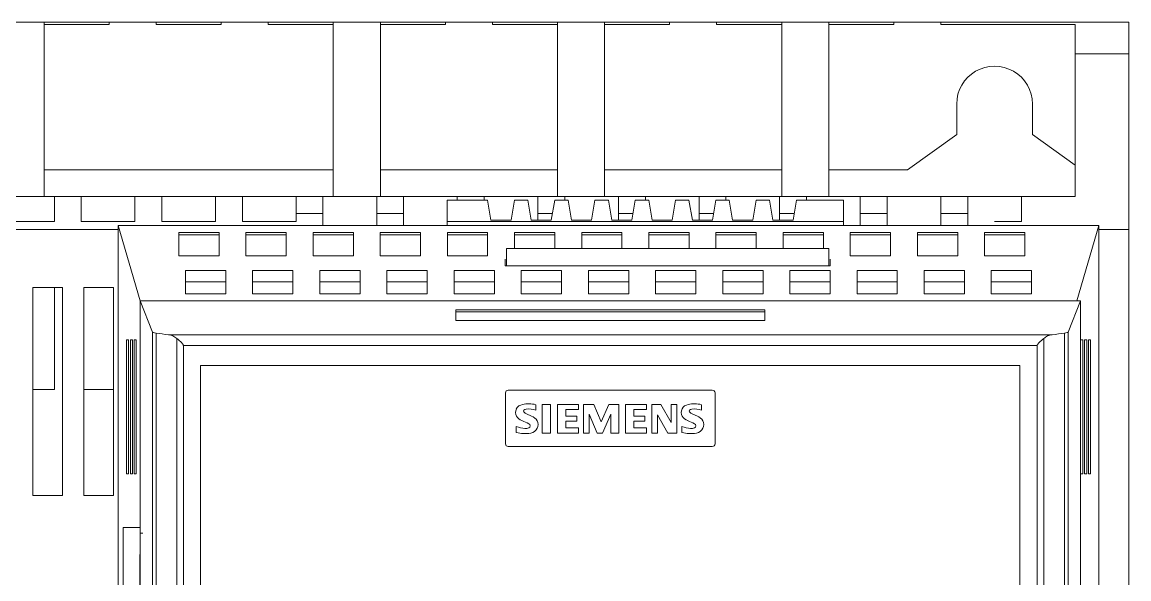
# Model space of a CAD drawing. Header units: millimetres. Extents: x 481 to 936, y 72 to 729.
# Drawn here: x 853.8 to 936.2, y 687.7 to 729.2 of the extents above; entities that cross this region are included whole.
import ezdxf

# ---------------------------------------------------------------- set-up
doc = ezdxf.new("R2010")
doc.units = ezdxf.units.MM

msp = doc.modelspace()

# ---------------------------------------------------------------- linework, layer by layer
at = {"color": 7, "linetype": 'Continuous', "lineweight": 15}
for p, q in [((855.429, 729.223), (851.929, 729.223)), ((855.429, 716.223), (855.429, 729.223)), ((855.429, 729.223), (860.275, 729.223)), ((855.429, 729.036), (860.275, 729.036)), ((860.275, 729.223), (860.275, 729.036)), ((863.775, 729.223), (860.275, 729.223)), ((863.775, 729.036), (863.775, 729.223)), ((863.775, 729.223), (868.621, 729.223)), ((863.775, 729.036), (868.621, 729.036)), ((868.621, 729.223), (868.621, 729.036)), ((872.121, 729.223), (868.621, 729.223)), ((872.121, 729.036), (872.121, 729.223)), ((872.121, 729.223), (876.968, 729.223)), ((872.121, 729.036), (876.968, 729.036)), ((876.968, 729.223), (876.968, 716.223)), ((880.468, 729.223), (876.968, 729.223)), ((880.468, 716.223), (880.468, 729.223)), ((880.468, 729.223), (885.314, 729.223)), ((880.468, 729.036), (885.314, 729.036)), ((885.314, 729.223), (885.314, 729.036)), ((888.814, 729.223), (885.314, 729.223)), ((888.814, 729.223), (893.66, 729.223)), ((888.814, 729.036), (888.814, 729.223)), ((888.814, 729.036), (893.66, 729.036)), ((897.16, 729.223), (893.66, 729.223)), ((893.66, 729.223), (893.66, 716.223)), ((897.16, 716.223), (897.16, 729.223)), ((897.16, 729.223), (902.006, 729.223)), ((897.16, 729.036), (902.006, 729.036)), ((902.006, 729.223), (902.006, 729.036)), ((905.506, 729.223), (902.006, 729.223)), ((905.506, 729.036), (905.506, 729.223)), ((905.506, 729.223), (910.353, 729.223)), ((905.506, 729.036), (910.353, 729.036)), ((910.353, 729.223), (910.353, 716.223)), ((913.853, 729.223), (910.353, 729.223)), ((913.853, 716.223), (913.853, 729.223)), ((913.853, 729.223), (918.699, 729.223)), ((918.699, 729.036), (913.853, 729.036)), ((918.699, 729.036), (918.699, 729.223)), ((922.199, 729.223), (918.699, 729.223)), ((936.199, 729.223), (922.199, 729.223)), ((922.199, 729.036), (922.199, 729.223)), ((922.199, 729.036), (932.199, 729.036)), ((932.199, 726.863), (932.199, 729.036)), ((936.199, 726.863), (936.199, 729.223)), ((932.199, 726.863), (932.199, 716.223)), ((932.199, 726.863), (936.199, 726.863)), ((936.199, 713.763), (936.199, 726.863)), ((923.379, 720.863), (923.379, 723.123)), ((929.019, 723.123), (929.019, 720.863)), ((919.709, 718.223), (923.379, 720.863)), ((929.019, 720.863), (932.199, 718.575)), ((876.968, 718.223), (855.429, 718.223)), ((893.66, 718.223), (880.468, 718.223)), ((910.353, 718.223), (897.16, 718.223)), ((913.853, 718.223), (919.709, 718.223)), ((852.199, 716.223), (856.199, 716.223)), ((856.199, 716.223), (856.199, 714.364)), ((858.199, 716.223), (856.199, 716.223)), ((858.199, 714.364), (858.199, 716.223)), ((858.199, 716.223), (862.199, 716.223)), ((862.199, 716.223), (862.199, 714.364)), ((864.199, 716.223), (862.199, 716.223)), ((864.199, 714.364), (864.199, 716.223)), ((864.199, 716.223), (868.199, 716.223)), ((868.199, 716.223), (868.199, 714.364)), ((870.199, 716.223), (868.199, 716.223)), ((870.199, 714.364), (870.199, 716.223)), ((870.199, 716.223), (874.199, 716.223)), ((874.199, 716.223), (876.199, 716.223)), ((874.199, 714.954), (874.199, 716.223)), ((876.199, 714.954), (876.199, 716.223)), ((876.199, 716.223), (880.199, 716.223)), ((880.199, 716.223), (882.199, 716.223)), ((880.199, 714.954), (880.199, 716.223)), ((882.199, 714.954), (882.199, 716.223)), ((882.199, 716.223), (886.199, 716.223)), ((886.199, 716.223), (888.199, 716.223)), ((886.199, 715.963), (886.199, 716.223)), ((888.199, 715.963), (888.199, 716.223)), ((888.199, 716.223), (892.199, 716.223)), ((892.199, 716.223), (894.199, 716.223)), ((892.199, 716.223), (892.199, 714.954)), ((894.199, 715.963), (894.199, 716.223)), ((894.199, 716.223), (898.199, 716.223)), ((898.199, 716.223), (900.199, 716.223)), ((898.199, 716.223), (898.199, 714.954)), ((900.199, 715.963), (900.199, 716.223)), ((900.199, 716.223), (904.199, 716.223)), ((904.199, 716.223), (906.199, 716.223)), ((904.199, 716.223), (904.199, 714.954)), ((906.199, 715.963), (906.199, 716.223)), ((906.199, 716.223), (910.199, 716.223)), ((910.199, 716.223), (912.199, 716.223)), ((910.199, 716.223), (910.199, 714.954)), ((912.199, 715.963), (912.199, 716.223)), ((912.199, 716.223), (916.199, 716.223)), ((916.199, 716.223), (918.199, 716.223)), ((916.199, 714.954), (916.199, 716.223)), ((918.199, 714.954), (918.199, 716.223)), ((918.199, 716.223), (922.199, 716.223)), ((922.199, 716.223), (924.199, 716.223)), ((922.199, 714.954), (922.199, 716.223)), ((924.199, 714.954), (924.199, 716.223)), ((924.199, 716.223), (928.199, 716.223)), ((932.199, 716.223), (928.199, 716.223)), ((928.199, 716.223), (928.199, 714.364)), ((888.449, 715.963), (885.449, 715.963)), ((885.449, 714.363), (885.449, 715.963)), ((888.699, 714.463), (888.449, 715.963)), ((890.449, 715.963), (890.199, 714.463)), ((891.449, 715.963), (890.449, 715.963)), ((891.699, 714.463), (891.449, 715.963)), ((893.449, 715.963), (893.199, 714.463)), ((894.449, 715.963), (893.449, 715.963)), ((894.699, 714.463), (894.449, 715.963)), ((896.449, 715.963), (896.199, 714.463)), ((897.449, 715.963), (896.449, 715.963)), ((897.699, 714.463), (897.449, 715.963)), ((899.449, 715.963), (899.199, 714.463)), ((900.449, 715.963), (899.449, 715.963)), ((900.699, 714.463), (900.449, 715.963)), ((902.449, 715.963), (902.199, 714.463)), ((903.449, 715.963), (902.449, 715.963)), ((903.699, 714.463), (903.449, 715.963)), ((905.449, 715.963), (905.199, 714.463)), ((906.449, 715.963), (905.449, 715.963)), ((906.699, 714.463), (906.449, 715.963)), ((908.449, 715.963), (908.199, 714.463)), ((909.449, 715.963), (908.449, 715.963)), ((909.699, 714.463), (909.449, 715.963)), ((911.449, 715.963), (911.199, 714.463)), ((914.949, 715.963), (911.449, 715.963)), ((914.949, 715.963), (914.949, 714.363)), ((876.199, 714.954), (874.199, 714.954)), ((874.199, 714.954), (874.199, 714.364)), ((876.199, 714.063), (876.199, 714.954)), ((882.199, 714.954), (880.199, 714.954)), ((880.199, 714.954), (880.199, 714.063)), ((882.199, 714.063), (882.199, 714.954)), ((890.199, 714.463), (888.699, 714.463)), ((893.199, 714.463), (891.699, 714.463)), ((892.199, 714.954), (892.199, 714.463)), ((893.281, 714.954), (892.199, 714.954)), ((896.199, 714.463), (894.699, 714.463)), ((899.199, 714.463), (897.699, 714.463)), ((898.199, 714.954), (898.199, 714.463)), ((899.281, 714.954), (898.199, 714.954)), ((902.199, 714.463), (900.699, 714.463)), ((905.199, 714.463), (903.699, 714.463)), ((904.199, 714.954), (904.199, 714.463)), ((905.281, 714.954), (904.199, 714.954)), ((908.199, 714.463), (906.699, 714.463)), ((911.199, 714.463), (909.699, 714.463)), ((910.199, 714.954), (910.199, 714.463)), ((911.281, 714.954), (910.199, 714.954)), ((918.199, 714.954), (916.199, 714.954)), ((916.199, 714.954), (916.199, 714.063)), ((918.199, 714.063), (918.199, 714.954)), ((924.199, 714.954), (922.199, 714.954)), ((922.199, 714.954), (922.199, 714.063)), ((924.199, 714.063), (924.199, 714.954)), ((860.959, 713.763), (796.199, 713.763)), ((856.199, 714.364), (852.199, 714.364)), ((862.199, 714.364), (858.199, 714.364)), ((860.959, 575.363), (860.959, 714.063)), ((860.959, 714.063), (862.588, 708.463)), ((860.959, 714.063), (933.959, 714.063)), ((868.199, 714.364), (864.199, 714.364)), ((874.199, 714.364), (870.199, 714.364)), ((885.449, 714.063), (885.449, 714.363)), ((914.949, 714.363), (885.449, 714.363)), ((914.949, 714.363), (914.949, 714.063)), ((928.199, 714.364), (926.199, 714.364)), ((932.33, 708.463), (933.959, 714.063)), ((933.959, 714.063), (933.959, 575.363)), ((936.199, 713.763), (933.959, 713.763)), ((936.199, 679.223), (936.199, 713.763)), ((865.459, 713.559), (868.459, 713.559)), ((865.459, 711.822), (865.459, 713.559)), ((865.459, 713.378), (868.459, 713.378)), ((868.459, 713.559), (868.459, 711.822)), ((870.459, 713.559), (873.459, 713.559)), ((870.459, 711.822), (870.459, 713.559)), ((870.459, 713.378), (873.459, 713.378)), ((873.459, 713.559), (873.459, 711.822)), ((875.459, 713.559), (878.459, 713.559)), ((875.459, 711.822), (875.459, 713.559)), ((875.459, 713.378), (878.459, 713.378)), ((878.459, 713.559), (878.459, 711.822)), ((880.459, 713.559), (883.459, 713.559)), ((880.459, 711.822), (880.459, 713.559)), ((880.459, 713.378), (883.459, 713.378)), ((883.459, 713.559), (883.459, 711.822)), ((885.459, 713.559), (888.459, 713.559)), ((885.459, 711.822), (885.459, 713.559)), ((885.459, 713.378), (888.459, 713.378)), ((888.459, 713.559), (888.459, 711.822)), ((890.459, 713.559), (893.459, 713.559)), ((890.459, 712.363), (890.459, 713.559)), ((890.459, 713.378), (893.459, 713.378)), ((893.459, 713.559), (893.459, 712.363)), ((895.459, 713.559), (898.459, 713.559)), ((895.459, 712.363), (895.459, 713.559)), ((895.459, 713.378), (898.459, 713.378)), ((898.459, 713.559), (898.459, 712.363)), ((900.459, 713.559), (903.459, 713.559)), ((900.459, 712.363), (900.459, 713.559)), ((900.459, 713.378), (903.459, 713.378)), ((903.459, 713.559), (903.459, 712.363)), ((905.459, 713.559), (908.459, 713.559)), ((905.459, 712.363), (905.459, 713.559)), ((905.459, 713.378), (908.459, 713.378)), ((908.459, 713.559), (908.459, 712.363)), ((910.459, 713.559), (913.459, 713.559)), ((910.459, 712.363), (910.459, 713.559)), ((910.459, 713.378), (913.459, 713.378)), ((913.459, 713.559), (913.459, 712.363)), ((915.459, 713.559), (918.459, 713.559)), ((915.459, 711.822), (915.459, 713.559)), ((915.459, 713.378), (918.459, 713.378)), ((918.459, 713.559), (918.459, 711.822)), ((920.459, 713.559), (923.459, 713.559)), ((920.459, 711.822), (920.459, 713.559)), ((920.459, 713.378), (923.459, 713.378)), ((923.459, 713.559), (923.459, 711.822)), ((925.459, 713.559), (928.459, 713.559)), ((925.459, 711.822), (925.459, 713.559)), ((925.459, 713.378), (928.459, 713.378)), ((928.459, 713.559), (928.459, 711.822)), ((889.859, 711.065), (889.859, 712.363)), ((889.859, 712.363), (913.859, 712.363)), ((913.859, 712.363), (913.859, 711.065)), ((868.459, 711.822), (865.459, 711.822)), ((873.459, 711.822), (870.459, 711.822)), ((878.459, 711.822), (875.459, 711.822)), ((883.459, 711.822), (880.459, 711.822)), ((888.459, 711.822), (885.459, 711.822)), ((889.759, 711.065), (889.759, 711.559)), ((913.959, 711.559), (913.959, 711.065)), ((918.459, 711.822), (915.459, 711.822)), ((923.459, 711.822), (920.459, 711.822)), ((928.459, 711.822), (925.459, 711.822)), ((865.959, 710.717), (868.959, 710.717)), ((865.959, 708.981), (865.959, 710.717)), ((868.959, 710.717), (868.959, 708.981)), ((870.959, 710.717), (873.959, 710.717)), ((870.959, 708.981), (870.959, 710.717)), ((873.959, 710.717), (873.959, 708.981)), ((875.959, 710.717), (878.959, 710.717)), ((875.959, 708.981), (875.959, 710.717)), ((878.959, 710.717), (878.959, 708.981)), ((880.959, 710.717), (883.959, 710.717)), ((880.959, 708.981), (880.959, 710.717)), ((883.959, 710.717), (883.959, 708.981)), ((885.959, 710.717), (888.959, 710.717)), ((885.959, 708.981), (885.959, 710.717)), ((888.959, 710.717), (888.959, 708.981)), ((913.959, 711.065), (889.759, 711.065)), ((890.959, 710.717), (893.959, 710.717)), ((890.959, 708.981), (890.959, 710.717)), ((893.959, 710.717), (893.959, 708.981)), ((895.959, 710.717), (898.959, 710.717)), ((895.959, 708.981), (895.959, 710.717)), ((898.959, 710.717), (898.959, 708.981)), ((900.959, 710.717), (903.959, 710.717)), ((900.959, 708.981), (900.959, 710.717)), ((903.959, 710.717), (903.959, 708.981)), ((905.959, 710.717), (908.959, 710.717)), ((905.959, 708.981), (905.959, 710.717)), ((908.959, 710.717), (908.959, 708.981)), ((910.959, 710.717), (913.959, 710.717)), ((910.959, 708.981), (910.959, 710.717)), ((913.959, 710.717), (913.959, 708.981)), ((915.959, 710.717), (918.959, 710.717)), ((915.959, 708.981), (915.959, 710.717)), ((918.959, 710.717), (918.959, 708.981)), ((920.959, 710.717), (923.959, 710.717)), ((920.959, 708.981), (920.959, 710.717)), ((923.959, 710.717), (923.959, 708.981)), ((925.959, 710.717), (928.959, 710.717)), ((925.959, 708.981), (925.959, 710.717)), ((928.959, 710.717), (928.959, 708.981)), ((865.959, 709.878), (868.959, 709.878)), ((870.959, 709.878), (873.959, 709.878)), ((875.959, 709.878), (878.959, 709.878)), ((880.959, 709.878), (883.959, 709.878)), ((885.959, 709.878), (888.959, 709.878)), ((890.959, 709.878), (893.959, 709.878)), ((895.959, 709.878), (898.959, 709.878)), ((900.959, 709.878), (903.959, 709.878)), ((905.959, 709.878), (908.959, 709.878)), ((910.959, 709.878), (913.959, 709.878)), ((915.959, 709.878), (918.959, 709.878)), ((920.959, 709.878), (923.959, 709.878)), ((925.959, 709.878), (928.959, 709.878)), ((854.599, 709.463), (856.799, 709.463)), ((854.599, 693.963), (854.599, 709.463)), ((856.199, 701.863), (856.199, 709.463)), ((856.799, 709.463), (856.799, 693.963)), ((858.399, 693.963), (858.399, 709.463)), ((858.399, 709.463), (860.599, 709.463)), ((860.599, 709.463), (860.599, 693.963)), ((868.959, 708.981), (865.959, 708.981)), ((873.959, 708.981), (870.959, 708.981)), ((878.959, 708.981), (875.959, 708.981)), ((883.959, 708.981), (880.959, 708.981)), ((888.959, 708.981), (885.959, 708.981)), ((893.959, 708.981), (890.959, 708.981)), ((898.959, 708.981), (895.959, 708.981)), ((903.959, 708.981), (900.959, 708.981)), ((908.959, 708.981), (905.959, 708.981)), ((913.959, 708.981), (910.959, 708.981)), ((918.959, 708.981), (915.959, 708.981)), ((923.959, 708.981), (920.959, 708.981)), ((928.959, 708.981), (925.959, 708.981)), ((862.588, 708.463), (863.5, 706.135)), ((862.588, 708.463), (932.588, 708.463)), ((862.588, 605.833), (862.588, 708.463)), ((862.588, 708.463), (862.588, 691.563)), ((862.588, 708.463), (932.33, 708.463)), ((931.675, 706.135), (932.588, 708.463)), ((932.588, 708.463), (932.588, 605.833)), ((886.086, 707.801), (909.086, 707.801)), ((886.086, 707.648), (886.086, 707.801)), ((886.086, 707.648), (886.086, 707.471)), ((909.086, 707.648), (886.086, 707.648)), ((886.086, 707), (886.086, 707.471)), ((909.086, 707), (886.086, 707)), ((909.086, 707.801), (909.086, 707.648)), ((909.086, 707.471), (909.086, 707.648)), ((909.086, 707.471), (909.086, 707)), ((861.728, 705.563), (861.574, 705.563)), ((861.574, 705.563), (861.574, 695.563)), ((861.728, 695.563), (861.728, 705.563)), ((862.01, 705.563), (861.856, 705.563)), ((861.856, 705.563), (861.856, 695.563)), ((862.01, 695.563), (862.01, 705.563)), ((862.292, 705.563), (862.138, 705.563)), ((862.138, 705.563), (862.138, 695.563)), ((862.292, 695.563), (862.292, 705.563)), ((863.5, 706.135), (863.5, 605.939)), ((863.777, 605.945), (863.777, 706.05)), ((864.697, 705.935), (930.479, 705.935)), ((865.315, 606.236), (865.315, 705.661)), ((929.86, 705.661), (929.86, 606.236)), ((931.398, 706.05), (931.398, 605.945)), ((931.675, 605.939), (931.675, 706.135)), ((932.779, 705.563), (932.625, 705.563)), ((932.779, 695.563), (932.779, 705.563)), ((933.061, 705.563), (932.908, 705.563)), ((932.908, 705.563), (932.908, 695.563)), ((933.061, 695.563), (933.061, 705.563)), ((933.343, 705.563), (933.19, 705.563)), ((933.19, 705.563), (933.19, 695.563)), ((933.343, 695.563), (933.343, 705.563)), ((865.801, 705.144), (929.374, 705.144)), ((865.801, 705.144), (865.801, 606.752)), ((929.374, 606.752), (929.374, 705.144)), ((867.086, 643.608), (867.086, 703.649)), ((867.086, 703.649), (928.086, 703.649)), ((928.086, 703.649), (928.086, 643.608)), ((854.599, 701.863), (856.199, 701.863)), ((860.599, 701.863), (858.399, 701.863)), ((889.786, 697.808), (889.786, 701.608)), ((889.986, 701.808), (905.186, 701.808)), ((905.386, 701.608), (905.386, 697.808)), ((892.044, 700.722), (892.044, 700.313)), ((892.526, 698.608), (892.526, 700.737)), ((892.526, 700.737), (893.148, 700.737)), ((893.148, 700.737), (893.148, 698.608)), ((893.65, 698.608), (893.65, 700.737)), ((893.65, 700.737), (895.224, 700.737)), ((895.224, 700.737), (895.224, 700.356)), ((895.606, 698.608), (895.606, 700.737)), ((895.606, 700.737), (896.376, 700.737)), ((896.376, 700.737), (896.922, 699.439)), ((896.922, 699.439), (897.473, 700.737)), ((897.473, 700.737), (898.237, 700.737)), ((898.237, 700.737), (898.237, 698.608)), ((898.714, 698.608), (898.714, 700.737)), ((898.714, 700.737), (900.288, 700.737)), ((900.288, 700.737), (900.288, 700.356)), ((900.67, 698.608), (900.67, 700.737)), ((900.67, 700.737), (901.361, 700.737)), ((901.361, 700.737), (902.127, 699.404)), ((902.127, 699.404), (902.127, 700.737)), ((902.127, 700.737), (902.537, 700.737)), ((902.537, 700.737), (902.537, 698.608)), ((904.38, 700.722), (904.38, 700.313)), ((891.352, 700.044), (891.734, 699.871)), ((894.272, 700.356), (894.272, 699.871)), ((895.224, 700.356), (894.272, 700.356)), ((894.272, 699.871), (895.104, 699.871)), ((895.104, 699.871), (895.104, 699.507)), ((896.021, 700.01), (896.615, 698.608)), ((896.021, 698.608), (896.021, 700.01)), ((897.02, 698.608), (897.618, 700.015)), ((897.618, 700.015), (897.618, 698.608)), ((899.336, 700.356), (899.336, 699.871)), ((900.288, 700.356), (899.336, 700.356)), ((899.336, 699.871), (900.168, 699.871)), ((900.168, 699.871), (900.168, 699.507)), ((901.104, 699.958), (901.868, 698.608)), ((901.104, 698.608), (901.104, 699.958)), ((903.688, 700.044), (904.07, 699.871)), ((890.586, 698.654), (890.586, 699.092)), ((894.272, 699.507), (894.272, 699.006)), ((895.104, 699.507), (894.272, 699.507)), ((894.272, 699.006), (895.224, 699.006)), ((895.224, 699.006), (895.224, 698.608)), ((899.336, 699.507), (899.336, 699.006)), ((900.168, 699.507), (899.336, 699.507)), ((899.336, 699.006), (900.288, 699.006)), ((900.288, 699.006), (900.288, 698.608)), ((902.922, 698.654), (902.922, 699.092)), ((892.526, 698.608), (893.148, 698.608)), ((895.224, 698.608), (893.65, 698.608)), ((895.606, 698.608), (896.021, 698.608)), ((896.615, 698.608), (897.02, 698.608)), ((897.618, 698.608), (898.237, 698.608)), ((900.288, 698.608), (898.714, 698.608)), ((900.67, 698.608), (901.104, 698.608)), ((901.868, 698.608), (902.537, 698.608)), ((905.186, 697.608), (889.986, 697.608)), ((861.574, 695.563), (861.728, 695.563)), ((861.856, 695.563), (862.01, 695.563)), ((862.138, 695.563), (862.292, 695.563)), ((932.625, 695.563), (932.779, 695.563)), ((932.908, 695.563), (933.061, 695.563)), ((933.19, 695.563), (933.343, 695.563)), ((856.799, 693.963), (854.599, 693.963)), ((860.599, 693.963), (858.399, 693.963)), ((862.588, 691.563), (861.331, 691.563)), ((861.331, 691.563), (861.331, 657.563)), ((862.589, 658.163), (862.589, 691.163)), ((862.559, 689.563), (862.588, 689.563)), ((862.559, 659.563), (862.559, 689.563))]:
    msp.add_line(p, q, dxfattribs=at)
for centre, radius, start, end in [((926.199, 723.123), 2.82, 359.99952, 180), ((889.986, 701.608), 0.2, 90, 180), ((905.186, 701.608), 0.2, 0, 90), ((891.115, 700.147), 0.583, 153.40658, 207.91812), ((891.204, 700.054), 0.706, 101.93697, 149.89108), ((891.504, 698.721), 2.072, 74.88693, 102.42362), ((891.495, 698.743), 1.663, 70.69482, 95.8427), ((903.451, 700.147), 0.583, 153.40658, 207.91812), ((903.54, 700.054), 0.706, 101.93697, 149.89108), ((903.84, 698.721), 2.072, 74.88693, 102.42362), ((903.831, 698.743), 1.663, 70.69482, 95.8427), ((891.33, 700.338), 0.864, 212.42341, 248.55677), ((891.262, 700.24), 0.126, 144.86136, 206.96741), ((891.564, 700.57), 0.567, 223.02362, 247.99647), ((891.348, 700.148), 0.251, 95.08724, 138.88852), ((891.385, 699.044), 0.898, 32.19901, 67.09694), ((903.666, 700.338), 0.864, 212.42341, 248.55677), ((903.598, 700.24), 0.126, 144.86136, 206.96741), ((903.9, 700.57), 0.567, 223.02362, 247.99647), ((903.684, 700.148), 0.251, 95.08724, 138.88852), ((903.721, 699.044), 0.898, 32.19901, 67.09694), ((891.363, 701.159), 2.208, 249.4056, 266.66588), ((887.232, 690.448), 9.841, 64.15871, 67.40028), ((891.277, 699.581), 0.628, 266.06653, 292.85812), ((891.436, 699.145), 0.181, 0.73195, 61.85412), ((891.459, 699.147), 0.157, 293.10452, 0.07984), ((891.487, 699.345), 0.763, 283.38531, 330.29626), ((891.592, 699.24), 0.621, 333.89742, 27.05749), ((903.699, 701.159), 2.208, 249.4056, 266.66588), ((899.568, 690.448), 9.841, 64.15871, 67.40028), ((903.613, 699.581), 0.628, 266.06653, 292.85812), ((903.772, 699.145), 0.181, 0.73195, 61.85412), ((903.795, 699.147), 0.157, 293.10452, 0.07984), ((903.823, 699.345), 0.763, 283.38531, 330.29626), ((903.928, 699.24), 0.621, 333.89742, 27.05749), ((891.25, 701.288), 2.717, 255.84578, 278.7406), ((903.586, 701.288), 2.717, 255.84578, 278.7406), ((889.986, 697.808), 0.2, 180, 270), ((905.186, 697.808), 0.2, 270, 0)]:
    msp.add_arc(centre, radius, start, end, dxfattribs=at)
for centre, major_axis, start_param, end_param in [((864.499, 706.142), (1, 0), 3.193953, 3.905903), ((872.439, 707.16), (11.999, 0), 3.905901, 4.011068), ((922.736, 707.16), (11.999, 0), 5.41371, 5.518877), ((930.676, 706.142), (1, 0), 5.518875, 6.230825)]:
    msp.add_ellipse(centre, major_axis=major_axis, ratio=0.133622, start_param=start_param, end_param=end_param, dxfattribs=at)
for points, knots in [([(865.315, 705.661), (865.221, 705.729), (865.024, 705.87), (864.808, 705.912), (864.697, 705.935)], [0, 0, 0, 0, 0.481269, 1, 1, 1, 1]), ([(865.801, 705.144), (865.8, 705.155), (865.796, 705.186), (865.725, 705.289), (865.551, 705.449), (865.402, 705.583), (865.315, 705.661)], [0, 0, 0, 0, 0.046986, 0.124248, 0.487929, 1, 1, 1, 1]), ([(929.86, 705.661), (929.745, 705.56), (929.604, 705.436), (929.443, 705.272), (929.393, 705.21), (929.375, 705.165), (929.374, 705.148), (929.374, 705.144)], [0, 0, 0, 0, 0.6627371, 0.8110009, 0.9320283, 0.9808416, 1, 1, 1, 1]), ([(929.86, 705.661), (929.955, 705.729), (930.151, 705.87), (930.367, 705.912), (930.479, 705.935)], [0, 0, 0, 0, 0.4812694, 1, 1, 1, 1]), ([(862.791, 691.163), (862.744, 691.163), (862.616, 691.163), (862.599, 691.163), (862.589, 691.163)], [0, 0, 0, 0, 0.367136, 1, 1, 1, 1])]:
    msp.add_open_spline(points, degree=3, knots=knots, dxfattribs=at)

doc.saveas('drawing.dxf')
